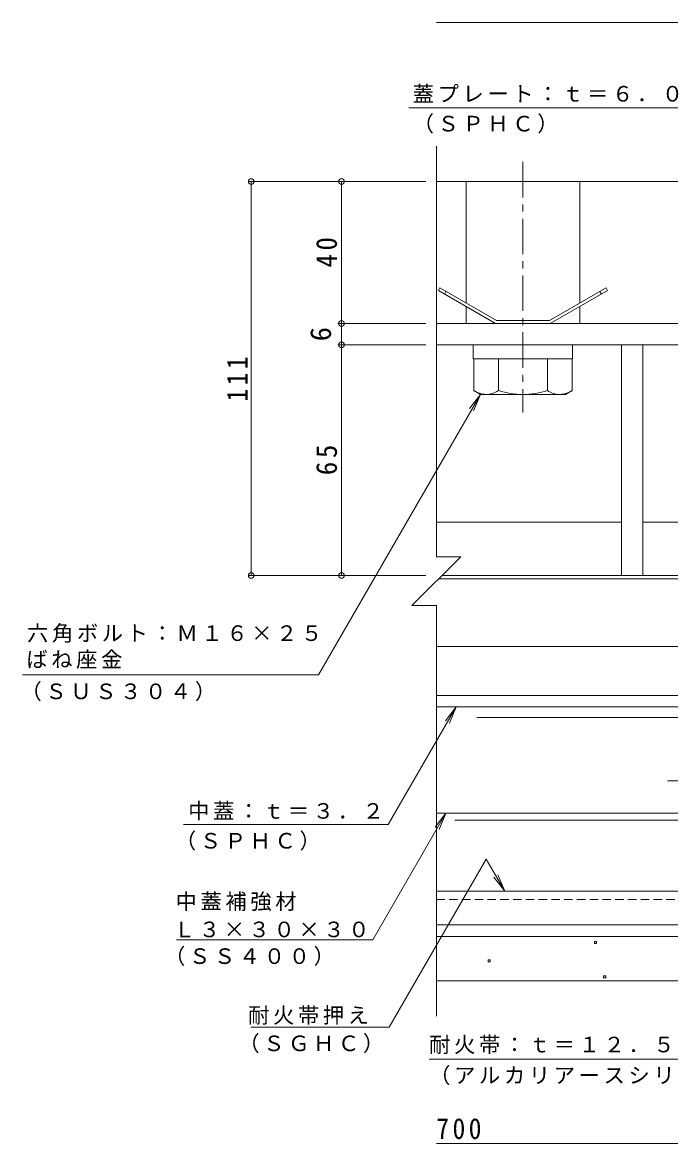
# Model space of a CAD drawing. Units: millimetres at full size. Extents: x -516 to 546, y -392 to 378.
# Drawn here: x -515.8 to -333.2, y -316.4 to -0.5 of the extents above; entities that cross this region are included whole.
import ezdxf
from ezdxf.enums import TextEntityAlignment as Align

# ---------------------------------------------------------------- set-up
doc = ezdxf.new("R2010")
doc.units = ezdxf.units.MM
doc.header["$LTSCALE"] = 2
doc.header["$PDMODE"] = 32
doc.header["$PDSIZE"] = 1.6
doc.linetypes.add('CHAIN1', pattern=[8, 5, -1, 1, -1])
doc.linetypes.add('DASHED1', pattern=[1.8, 1.2, -0.6])
for name, color, linetype, lineweight in [('D-2', 3, 'Continuous', 9), ('D-3', 4, 'Continuous', 9), ('D-4', 4, 'Continuous', 9), ('D-5', 7, 'Continuous', 9), ('D-6', 6, 'Continuous', 9), ('D-8', 5, 'Continuous', 5), ('D-A', 3, 'Continuous', 9), ('D-B', 2, 'Continuous', 9), ('D-C', 5, 'Continuous', 5), ('D-D', 4, 'Continuous', 9), ('D-E', 3, 'Continuous', 9), ('D-F', 7, 'Continuous', 9)]:
    doc.layers.add(name, color=color, linetype=linetype, lineweight=lineweight)
doc.styles.add('ＭＳ ゴシック', font='')
doc.styles.get('ＭＳ ゴシック').set_extended_font_data('MS Gothic')

msp = doc.modelspace()

# ---------------------------------------------------------------- linework, layer by layer
at = {"layer": 'D-2'}
for p, q in [((-61.021, -85.292), (-399.172, -85.292)), ((-399.172, -91.292), (-61.021, -91.292))]:
    msp.add_line(p, q, dxfattribs=at)
at = {"layer": 'D-3'}
for p, q in [((-399.172, -45.292), (-48.021, -45.292)), ((-398.606, -75.985), (-382.486, -85.292)), ((-396.474, -76.292), (-396.874, -76.985)), ((-367.057, -85.292), (-350.936, -75.985)), ((-353.068, -76.292), (-352.668, -76.985)), ((-367.057, -85.292), (-382.486, -85.292)), ((-367.271, -84.492), (-382.271, -84.492))]:
    msp.add_line(p, q, dxfattribs=at)
for points in [[(-382.271, -84.492), (-398.206, -75.292), (-398.606, -75.985)], [(-367.271, -84.492), (-351.336, -75.292), (-350.936, -75.985)]]:
    msp.add_lwpolyline(points, dxfattribs=at)
at = {"layer": 'D-4'}
for p, q in [((-154.031, -254.764), (-399.172, -254.764)), ((-399.172, -257.993), (-189.688, -257.993)), ((-189.115, -270.493), (-399.172, -270.493))]:
    msp.add_line(p, q, dxfattribs=at)
at = {"layer": 'D-4', "color": 2}
for points in [[(-354.624, -260.033), (-354.624, -259.433), (-354.024, -259.433), (-354.024, -260.033)], [(-384.601, -265.209), (-384.601, -264.609), (-384.001, -264.609), (-384.001, -265.209)], [(-352.036, -269.692), (-352.036, -269.092), (-351.436, -269.092), (-351.436, -269.692)]]:
    msp.add_lwpolyline(points, close=True, dxfattribs=at)
at = {"layer": 'D-5'}
for p, q in [((-406.909, -24.532), (-329.473, -24.532)), ((-386.771, -105.292), (-389.815, -109.259)), ((-432.408, -184.338), (-515.806, -184.338)), ((-393.591, -193.293), (-396.635, -197.259)), ((-396.479, -223.294), (-399.522, -227.26)), ((-470.385, -226.457), (-412.739, -226.457)), ((-379.894, -245.293), (-381.807, -240.673)), ((-472.391, -258.977), (-417.081, -258.977)), ((-451.479, -283.552), (-412.45, -283.552))]:
    msp.add_line(p, q, dxfattribs=at)
for points in [[(-432.408, -184.338), (-386.771, -105.292), (-388.685, -109.911)], [(-333.997, -214.146), (-283.251, -214.146), (-268.518, -188.762), (-270.442, -193.377)], [(-412.739, -226.457), (-393.591, -193.293), (-395.505, -197.912)], [(-417.081, -258.977), (-396.479, -223.294), (-398.392, -227.913)], [(-412.45, -283.552), (-385.127, -236.228), (-379.894, -245.293), (-382.938, -241.326)]]:
    msp.add_lwpolyline(points, dxfattribs=at)
at = {"layer": 'D-6'}
for p, q in [((-42.021, -157.292), (-398.572, -157.292)), ((-42.021, -156.292), (-397.572, -156.292)), ((-399.172, -176.292), (-207.47, -176.292))]:
    msp.add_line(p, q, dxfattribs=at)
at = {"layer": 'D-6', "color": 134, "lineweight": 5}
msp.add_line((-107.021, -225.293), (-393.946, -225.293), dxfattribs=at)
at = {"layer": 'D-8'}
for p, q in [((-399.172, -91.292), (-64.021, -91.292)), ((-64.021, -156.292), (-397.572, -156.292))]:
    msp.add_line(p, q, dxfattribs=at)
at = {"layer": 'D-A'}
for p, q in [((-56.92, -190.093), (-399.172, -190.093)), ((-56.92, -193.293), (-399.172, -193.293))]:
    msp.add_line(p, q, dxfattribs=at)
at = {"layer": 'D-B', "color": 6}
for p, q in [((-121.02, -196.293), (-387.724, -196.293)), ((-114.02, -223.294), (-399.172, -223.294))]:
    msp.add_line(p, q, dxfattribs=at)
at = {"layer": 'D-B', "color": 7}
msp.add_line((-399.172, -245.293), (-149.232, -245.293), dxfattribs=at)
at = {"layer": 'D-B', "color": 7, "linetype": 'DASHED1'}
msp.add_line((-399.172, -247.593), (-149.232, -247.593), dxfattribs=at)
at = {"layer": 'D-C', "color": 2, "linetype": 'CHAIN1', "lineweight": 9}
msp.add_line((-374.771, -39.757), (-374.771, -110.418), dxfattribs=at)
at = {"layer": 'D-C', "color": 2, "lineweight": 9}
for p, q in [((-390.771, -45.292), (-390.771, -79.584)), ((-390.771, -80.508), (-390.771, -85.292)), ((-358.771, -80.508), (-358.771, -85.292)), ((-358.771, -85.292), (-390.771, -85.292))]:
    msp.add_line(p, q, dxfattribs=at)
at = {"layer": 'D-C', "color": 134}
for p, q in [((-360.771, -91.292), (-388.771, -91.292)), ((-388.771, -91.292), (-388.771, -95.292))]:
    msp.add_line(p, q, dxfattribs=at)
at = {"layer": 'D-C'}
for p, q in [((-388.628, -104.22), (-388.628, -95.292)), ((-381.699, -104.22), (-381.699, -95.292)), ((-367.843, -104.22), (-367.843, -95.292)), ((-386.771, -105.292), (-388.628, -104.22)), ((-362.771, -105.292), (-360.915, -104.22)), ((-362.771, -105.292), (-386.771, -105.292))]:
    msp.add_line(p, q, dxfattribs=at)
at = {"layer": 'D-C', "color": 2, "lineweight": 9}
msp.add_lwpolyline([(-390.771, -45.292), (-358.771, -45.292), (-358.771, -79.584)], dxfattribs=at)
at = {"layer": 'D-C', "color": 134}
msp.add_lwpolyline([(-360.771, -91.292), (-360.771, -95.292), (-388.771, -95.292)], dxfattribs=at)
at = {"layer": 'D-C'}
msp.add_lwpolyline([(-388.628, -95.292), (-360.915, -95.292), (-360.915, -104.22)], dxfattribs=at)
for centre, radius, start, end in [((-384.538, -97.137), 8.179, 240.00002, 265.61575), ((-385.38, -98.459), 6.837, 271.81355, 302.57071), ((-374.771, -82.364), 22.928, 252.41205, 287.58797), ((-364.163, -98.459), 6.837, 237.42931, 268.18646), ((-365.004, -97.137), 8.179, 274.38426, 300)]:
    msp.add_arc(centre, radius, start, end, dxfattribs=at)
at = {"layer": 'D-D'}
for p, q in [((-347.021, -91.292), (-399.172, -91.292)), ((-347.021, -141.292), (-347.021, -91.292)), ((-341.021, -91.292), (-341.021, -141.292)), ((-208.521, -91.292), (-341.021, -91.292)), ((-399.172, -141.292), (-347.021, -141.292)), ((-341.021, -141.292), (-208.521, -141.292))]:
    msp.add_line(p, q, dxfattribs=at)
at = {"layer": 'D-E', "color": 2}
for p, q in [((-347.021, -156.292), (-347.021, -91.292)), ((-347.021, -91.292), (-341.021, -91.292)), ((-341.021, -91.292), (-341.021, -156.292)), ((-341.021, -156.292), (-347.021, -156.292))]:
    msp.add_line(p, q, dxfattribs=at)
at = {"layer": 'D-F'}
for p, q in [((-33.021, -0.455), (-399.172, -0.455)), ((-399.172, -35.292), (-399.172, -151.011)), ((-451.949, -45.292), (-402.172, -45.292)), ((-451.349, -156.292), (-451.349, -45.292)), ((-425.902, -85.292), (-425.902, -45.292)), ((-402.172, -85.292), (-426.902, -85.292)), ((-425.902, -91.292), (-425.902, -85.292)), ((-402.172, -91.292), (-426.902, -91.292)), ((-425.902, -156.292), (-425.902, -91.292)), ((-451.949, -156.292), (-402.172, -156.292)), ((-399.172, -164.774), (-406.054, -164.774)), ((-399.172, -164.774), (-399.172, -280.493)), ((-401.203, -292.59), (-284.156, -292.59)), ((-154.021, -316.386), (-399.172, -316.386))]:
    msp.add_line(p, q, dxfattribs=at)
msp.add_lwpolyline([(-399.172, -151.011), (-392.291, -151.011), (-406.054, -164.774)], dxfattribs=at)
for p in [(-451.349, -45.292), (-425.902, -45.292), (-425.902, -85.292), (-425.902, -91.292), (-451.349, -156.292), (-425.902, -156.292)]:
    msp.add_point(p, dxfattribs=at)

# ---------------------------------------------------------------- texts
at = {"layer": 'D-5', "char_height": 4.399, "attachment_point": 7, "style": 'ＭＳ ゴシック'}
for s, insert in [('\\T1.17;蓋プレート：ｔ＝６．０', (-405.843, -23.022)), ('\\T1.17;（ＳＰＨＣ）', (-405.843, -31.755)), ('\\T1.17;六角ボルト：Ｍ１６×２５', (-514.5, -175.267)), ('\\T1.17;ばね座金', (-514.709, -182.612)), ('\\T1.17;（ＳＵＳ３０４）', (-516.362, -191.724)), ('\\T1.17;中蓋：ｔ＝３．２', (-469.099, -225.318)), ('\\T1.17;（ＳＰＨＣ）', (-472.834, -233.831)), ('\\T1.17;中蓋補強材', (-472.648, -250.878)), ('\\T1.17;Ｌ３×３０×３０', (-473.118, -258.316)), ('\\T1.17;（ＳＳ４００）', (-475.886, -266.343)), ('\\T1.17;耐火帯押え', (-452.206, -282.891)), ('\\T1.17;（ＳＧＨＣ）', (-454.974, -290.918)), ('\\T1.17;耐火帯：ｔ＝１２．５', (-401.203, -291.166)), ('\\T1.17;（アルカリアースシリケートウール）', (-401.203, -299.925))]:
    msp.add_mtext(s, dxfattribs=dict(at, insert=insert))
at = {"layer": 'D-F', "color": 2, "style": 'ＭＳ ゴシック'}
msp.add_text('6', height=5.865, rotation=90, dxfattribs=at).set_placement((-427.102, -90.292), align=Align.BOTTOM_LEFT)
at = {"layer": 'D-F', "color": 2, "char_height": 5.865, "attachment_point": 7, "rotation": 90, "style": 'ＭＳ ゴシック'}
for s, insert in [('\\T1.27;\\W0.95;40', (-427.102, -69.542)), ('\\T1.27;\\W0.9;111', (-452.349, -107.292)), ('\\T1.27;\\W0.95;65', (-427.102, -128.042))]:
    msp.add_mtext(s, dxfattribs=dict(at, insert=insert))
at = {"layer": 'D-F', "color": 2, "insert": (-399.172, -315.186), "char_height": 5.865, "attachment_point": 7, "style": 'ＭＳ ゴシック'}
msp.add_mtext('\\T1.27;\\W0.9;700', dxfattribs=at)

doc.saveas('drawing.dxf')
